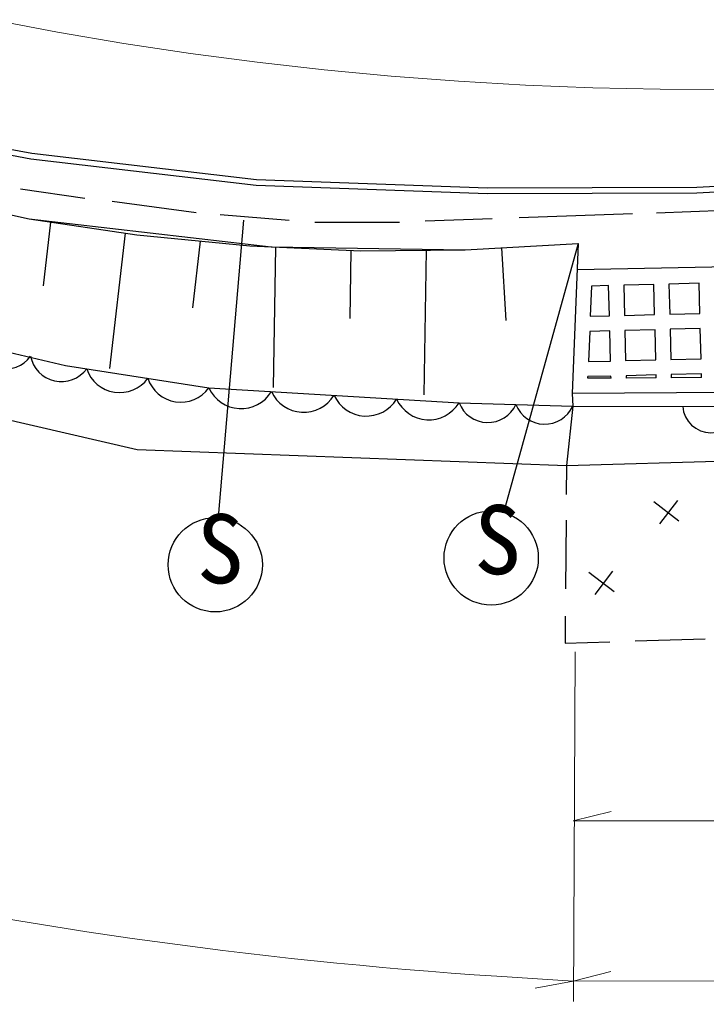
# Model space of a CAD drawing. Units: millimetres, scale not verified. Extents: x 40000 to 680000, y 20000 to 380000.
# Drawn here: x 435800 to 454015, y 238405 to 264431 of the extents above; entities that cross this region are included whole.
import ezdxf
from ezdxf.enums import TextEntityAlignment as Align

# ---------------------------------------------------------------- set-up
doc = ezdxf.new("R2010")
doc.units = ezdxf.units.MM
doc.header["$LTSCALE"] = 1000
doc.linetypes.add('CHAIN', pattern=[18.5, 12, -1.5, 3.5, -1.5])
for name, color, linetype, lineweight in [('M-BGD', 7, 'Continuous', 25), ('M-BMK', 2, 'CHAIN', 13), ('M-STR-HTXT', 7, 'Continuous', 13), ('M-STR-STRC', 7, 'Continuous', 25)]:
    doc.layers.add(name, color=color, linetype=linetype, lineweight=lineweight)
doc.styles.add('ＭＳ ゴシック', font='')
doc.styles.get('ＭＳ ゴシック').set_extended_font_data('MS Gothic')

msp = doc.modelspace()

# ---------------------------------------------------------------- linework, layer by layer
at = {"layer": 'M-BGD'}
for p, q in [((432258, 261613), (436122, 260888)), ((432225, 261466), (436100, 260740)), ((436122, 260888), (442086, 260192)), ((428957, 260670), (436051, 259152)), ((428957, 260670), (436051, 259152)), ((436100, 260740), (442075, 260042)), ((453758, 259989), (461384, 260362)), ((442075, 260042), (448210, 259825)), ((442086, 260192), (448213, 259975)), ((453762, 259839), (461394, 260213)), ((435823, 259947), (437532, 259702)), ((448210, 259825), (453762, 259839)), ((448213, 259975), (453758, 259989)), ((438258, 259615), (440479, 259314)), ((441118, 259264), (442949, 259111)), ((449051, 259186), (452055, 259291)), ((452690, 259313), (454509, 259376)), ((436051, 259152), (438913, 258722)), ((436051, 259152), (442471, 258408)), ((436623, 259066), (436427, 257370)), ((443630, 259064), (445878, 259061)), ((446554, 259098), (448331, 259160)), ((438602, 258769), (438186, 255182)), ((438913, 258722), (441902, 258433)), ((440591, 258560), (440386, 256788)), ((447618, 258324), (450614, 258500)), ((447618, 258324), (450614, 258500)), ((450614, 258500), (450453, 254523)), ((415942, 258340), (438918, 253037)), ((441902, 258433), (444853, 258304)), ((442471, 258408), (447618, 258324)), ((442586, 258403), (442526, 254683)), ((444585, 258316), (444556, 256512)), ((444853, 258304), (447618, 258324)), ((446585, 258317), (446523, 254483)), ((448584, 258381), (448697, 256455)), ((455338, 257893), (450585, 257796)), ((452622, 257411), (451822, 257391)), ((452642, 256611), (452622, 257411)), ((453821, 257442), (453022, 257421)), ((453022, 257421), (453042, 256621)), ((453842, 256642), (453821, 257442)), ((450968, 257369), (450936, 256568)), ((451422, 257380), (450968, 257369)), ((451442, 256581), (451422, 257380)), ((451822, 257391), (451842, 256591)), ((429416, 257028), (437014, 255264)), ((453042, 256621), (453842, 256642)), ((450936, 256568), (451442, 256581)), ((451842, 256591), (452642, 256611)), ((450920, 256167), (450887, 255366)), ((451453, 256181), (450920, 256167)), ((451473, 255381), (451453, 256181)), ((452652, 256211), (451853, 256191)), ((451853, 256191), (451873, 255391)), ((452673, 255412), (452652, 256211)), ((453852, 256242), (453052, 256222)), ((453052, 256222), (453073, 255422)), ((453872, 255442), (453852, 256242)), ((450887, 255366), (451473, 255381)), ((451873, 255391), (452673, 255412)), ((453073, 255422), (453872, 255442)), ((437014, 255264), (440820, 254669)), ((450869, 254925), (450871, 254966)), ((451485, 254928), (450869, 254925)), ((451483, 254981), (450871, 254966)), ((451485, 254928), (451483, 254981)), ((452683, 255012), (451883, 254991)), ((451883, 254991), (451885, 254930)), ((452685, 254934), (451885, 254930)), ((452685, 254934), (452683, 255012)), ((453882, 255042), (453083, 255022)), ((453083, 255022), (453085, 254936)), ((453885, 254940), (453085, 254936)), ((453885, 254940), (453882, 255042)), ((440820, 254669), (447456, 254272)), ((461605, 254579), (450453, 254523)), ((450453, 254523), (450471, 254185)), ((447456, 254272), (450471, 254185)), ((450471, 254185), (450304, 252607)), ((450471, 254185), (461804, 254165)), ((438918, 253037), (450304, 252607)), ((450304, 252607), (457973, 252830)), ((450304, 252607), (450298, 251843)), ((452780, 251067), (453255, 251687)), ((453285, 251137), (452621, 251652)), ((450293, 251162), (450279, 249337)), ((451566, 249261), (450901, 249776)), ((451061, 249191), (451535, 249811)), ((450273, 248617), (450268, 247898)), ((450268, 247898), (451452, 247937)), ((452130, 247959), (453979, 248019))]:
    msp.add_line(p, q, dxfattribs=at)
for centre, radius, start, end in [((435420, 256001), 832, 190.8352, 323.8471), ((436908, 255666), 832, 190.8352, 323.8471), ((438455, 255467), 923, 198.3724, 323.8512), ((440075, 255213), 923, 198.3724, 323.8512), ((441676, 255059), 940, 204.5093, 328.6508), ((443335, 254960), 940, 204.5093, 328.6508), ((444994, 254861), 940, 204.5093, 328.6508), ((446653, 254762), 940, 204.5093, 328.6508), ((448219, 254569), 819, 201.2388, 335.4243), ((449727, 254525), 819, 201.2388, 335.4243), ((454138, 254230), 752, 183.8522, 355.9525)]:
    msp.add_arc(centre, radius, start, end, dxfattribs=at)
at = {"layer": 'M-BMK'}
msp.add_lwpolyline([(435050, 264431), (436806, 264100), (438567, 263802), (440333, 263536), (442104, 263302), (443878, 263101), (445657, 262933), (447438, 262797), (449221, 262694), (451005, 262624), (452791, 262587), (454577, 262582), (456363, 262611), (458148, 262672), (459932, 262766), (461714, 262893), (463493, 263052), (465268, 263244), (467040, 263469), (468808, 263727), (470570, 264016), (472327, 264338)], dxfattribs=at)
at = {"layer": 'M-STR-HTXT'}
for p, q in [((450536, 247674), (450491, 238405)), ((450485, 243189), (451486, 243439)), ((450485, 243189), (470019, 243183)), ((450484, 238944), (451484, 239194)), ((450484, 238944), (448460, 239073)), ((450484, 238944), (449471, 238758))]:
    msp.add_line(p, q, dxfattribs=at)
msp.add_lwpolyline([(450484, 238944), (470679, 238949), (450484, 238944)], dxfattribs=at)
msp.add_arc((456666, 365565), 126759, 248.7038, 266.28836, dxfattribs=at)
at = {"layer": 'M-STR-STRC'}
for p, q in [((441739, 259114), (441066, 251239)), ((450614, 258500), (448632, 251355))]:
    msp.add_line(p, q, dxfattribs=at)
for centre in [(440988, 249979), (448307, 250160)]:
    msp.add_circle(centre, 1250, dxfattribs=at)

# ---------------------------------------------------------------- texts
at = {"layer": 'M-STR-STRC', "style": 'ＭＳ ゴシック'}
for p in [(447855, 249180), (440498, 248938)]:
    msp.add_text('S', height=1833, dxfattribs=at).set_placement(p, align=Align.BOTTOM_LEFT)

doc.saveas('drawing.dxf')
